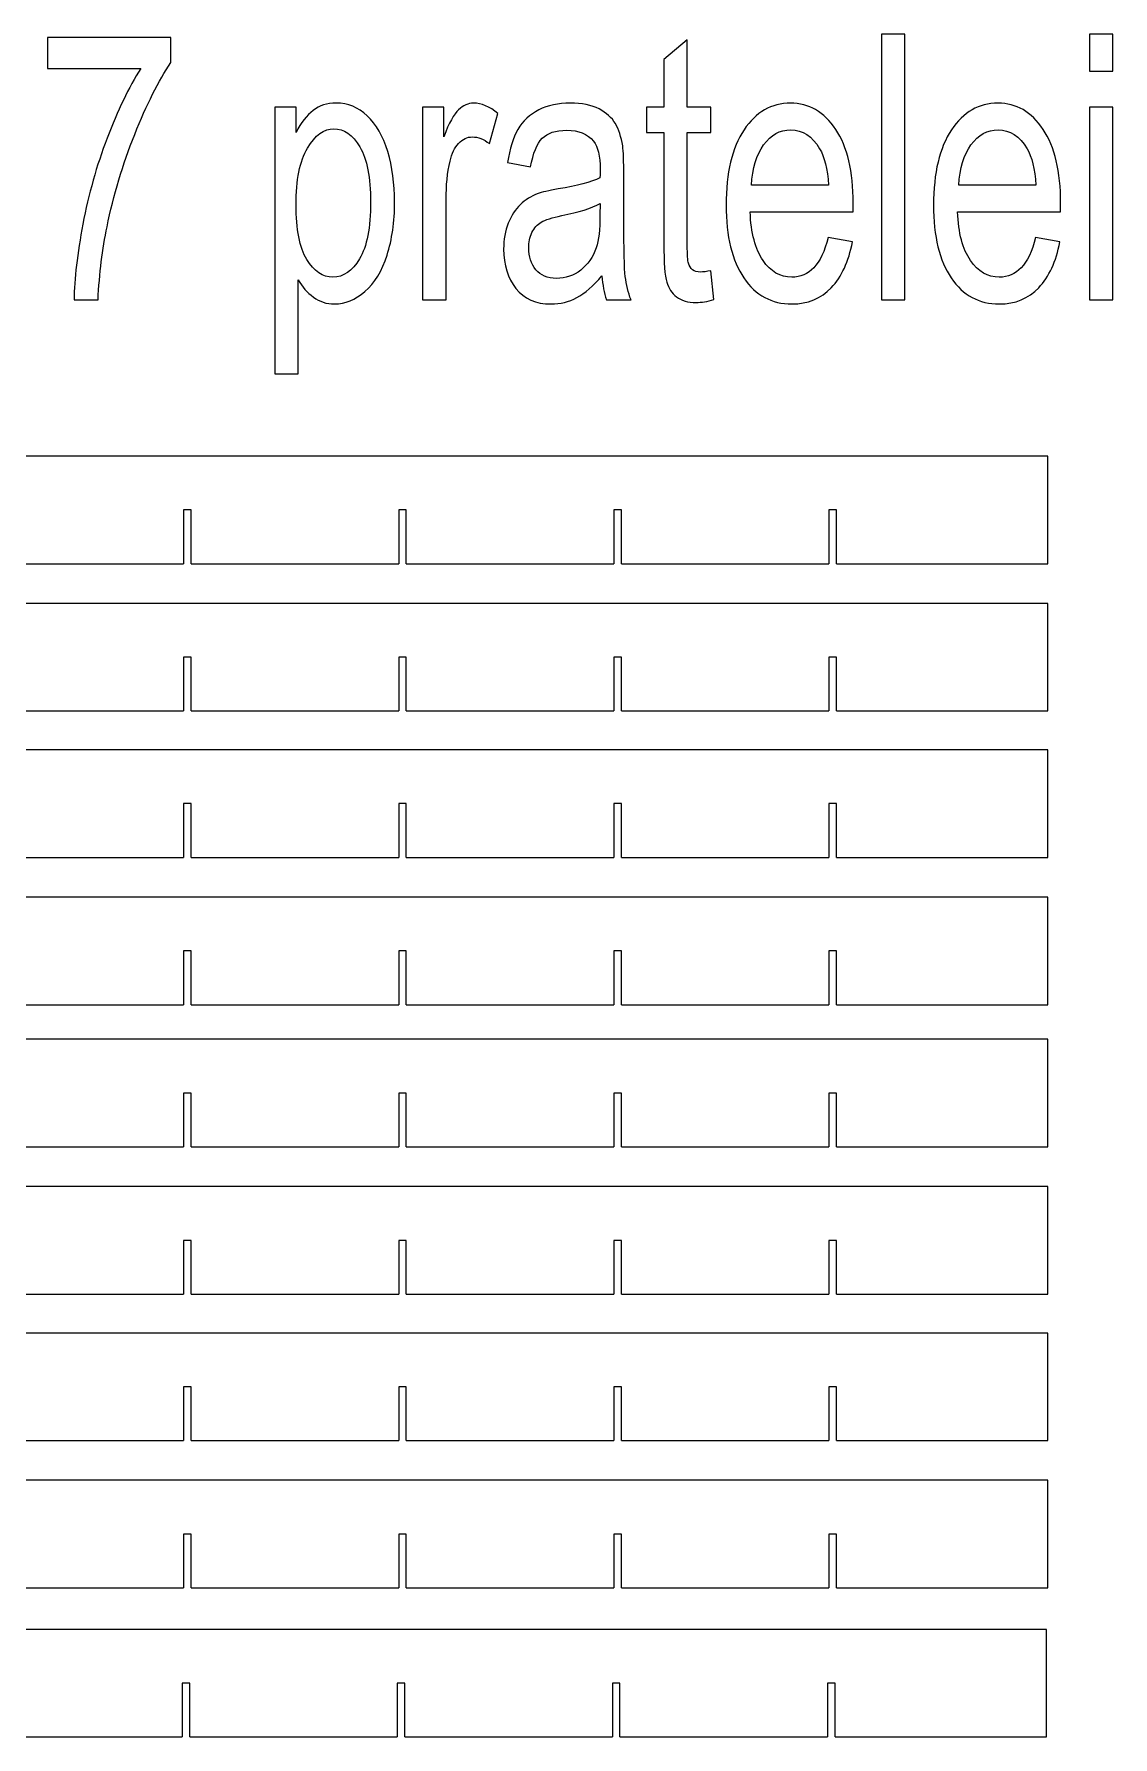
# Model space of a CAD drawing. Header units: millimetres. Extents: x -2444 to 3336, y -980 to 1690.
# Drawn here: x -505 to -3, y 806 to 1598 of the extents above; entities that cross this region are included whole.
import ezdxf

# ---------------------------------------------------------------- set-up
doc = ezdxf.new("R2010")
doc.units = ezdxf.units.MM
doc.header["$MEASUREMENT"] = 0
doc.layers.add('Camada 1', color=7, linetype='Continuous')

msp = doc.modelspace()

# ---------------------------------------------------------------- linework, layer by layer
at = {"layer": 'Camada 1', "color": 250}
for points, knots in [([(-498.7918, 1581.9255), (-498.7918, 1581.9255), (-498.7918, 1596.4288), (-498.7918, 1596.4288), (-498.7918, 1596.4288), (-498.7918, 1596.4288), (-441.4372, 1596.4288), (-441.4372, 1596.4288), (-441.4372, 1596.4288), (-441.4372, 1596.4288), (-441.4372, 1584.688), (-441.4372, 1584.688), (-441.4372, 1584.688), (-447.0735, 1576.3141), (-452.6892, 1565.1776), (-458.2223, 1551.2786), (-458.2223, 1551.2786), (-463.7762, 1537.3795), (-468.0499, 1523.0776), (-471.0848, 1508.3729), (-471.0848, 1508.3729), (-473.2527, 1498.0421), (-474.6566, 1486.6754), (-475.2553, 1474.3591), (-475.2553, 1474.3591), (-475.2553, 1474.3591), (-486.4042, 1474.3591), (-486.4042, 1474.3591), (-486.4042, 1474.3591), (-486.2803, 1484.0855), (-484.9177, 1495.8551), (-482.2957, 1509.639), (-482.2957, 1509.639), (-479.6735, 1523.4517), (-475.9366, 1536.7464), (-471.0435, 1549.552), (-471.0435, 1549.552), (-466.1505, 1562.3575), (-460.9476, 1573.1487), (-455.4351, 1581.9255), (-455.4351, 1581.9255), (-455.4351, 1581.9255), (-498.7918, 1581.9255), (-498.7918, 1581.9255)], [0, 0, 0, 0, 0.08333333, 0.08333333, 0.08333333, 0.08333333, 0.16666667, 0.16666667, 0.16666667, 0.16666667, 0.25, 0.25, 0.25, 0.25, 0.33333333, 0.33333333, 0.33333333, 0.33333333, 0.41666667, 0.41666667, 0.41666667, 0.41666667, 0.5, 0.5, 0.5, 0.5, 0.58333333, 0.58333333, 0.58333333, 0.58333333, 0.66666667, 0.66666667, 0.66666667, 0.66666667, 0.75, 0.75, 0.75, 0.75, 0.83333333, 0.83333333, 0.83333333, 0.83333333, 1, 1, 1, 1]), ([(-190.4228, 1487.9128), (-190.4228, 1487.9128), (-188.9362, 1474.503), (-188.9362, 1474.503), (-188.9362, 1474.503), (-191.9919, 1473.6109), (-194.7378, 1473.1505), (-197.1328, 1473.1505), (-197.1328, 1473.1505), (-201.0761, 1473.1505), (-204.1318, 1474.0138), (-206.3202, 1475.7691), (-206.3202, 1475.7691), (-208.488, 1477.5245), (-210.0159, 1479.7978), (-210.9037, 1482.6467), (-210.9037, 1482.6467), (-211.7914, 1485.4956), (-212.2249, 1491.4811), (-212.2249, 1500.6032), (-212.2249, 1500.6032), (-212.2249, 1500.6032), (-212.2249, 1552.2282), (-212.2249, 1552.2282), (-212.2249, 1552.2282), (-212.2249, 1552.2282), (-220.277, 1552.2282), (-220.277, 1552.2282), (-220.277, 1552.2282), (-220.277, 1552.2282), (-220.277, 1563.969), (-220.277, 1563.969), (-220.277, 1563.969), (-220.277, 1563.969), (-212.2249, 1563.969), (-212.2249, 1563.969), (-212.2249, 1563.969), (-212.2249, 1563.969), (-212.2249, 1586.1268), (-212.2249, 1586.1268), (-212.2249, 1586.1268), (-212.2249, 1586.1268), (-201.3239, 1595.249), (-201.3239, 1595.249), (-201.3239, 1595.249), (-201.3239, 1595.249), (-201.3239, 1563.969), (-201.3239, 1563.969), (-201.3239, 1563.969), (-201.3239, 1563.969), (-190.4228, 1563.969), (-190.4228, 1563.969), (-190.4228, 1563.969), (-190.4228, 1563.969), (-190.4228, 1552.2282), (-190.4228, 1552.2282), (-190.4228, 1552.2282), (-190.4228, 1552.2282), (-201.3239, 1552.2282), (-201.3239, 1552.2282), (-201.3239, 1552.2282), (-201.3239, 1552.2282), (-201.3239, 1499.7399), (-201.3239, 1499.7399), (-201.3239, 1499.7399), (-201.3239, 1495.3947), (-201.1381, 1492.6034), (-200.7458, 1491.366), (-200.7458, 1491.366), (-200.3742, 1490.1286), (-199.7548, 1489.1502), (-198.8877, 1488.402), (-198.8877, 1488.402), (-198.0205, 1487.6826), (-196.7818, 1487.3085), (-195.1714, 1487.3085), (-195.1714, 1487.3085), (-193.9739, 1487.3085), (-192.3842, 1487.5099), (-190.4228, 1487.9128)], [0, 0, 0, 0, 0.04761905, 0.04761905, 0.04761905, 0.04761905, 0.0952381, 0.0952381, 0.0952381, 0.0952381, 0.14285714, 0.14285714, 0.14285714, 0.14285714, 0.19047619, 0.19047619, 0.19047619, 0.19047619, 0.23809524, 0.23809524, 0.23809524, 0.23809524, 0.28571429, 0.28571429, 0.28571429, 0.28571429, 0.33333333, 0.33333333, 0.33333333, 0.33333333, 0.38095238, 0.38095238, 0.38095238, 0.38095238, 0.42857143, 0.42857143, 0.42857143, 0.42857143, 0.47619048, 0.47619048, 0.47619048, 0.47619048, 0.52380952, 0.52380952, 0.52380952, 0.52380952, 0.57142857, 0.57142857, 0.57142857, 0.57142857, 0.61904762, 0.61904762, 0.61904762, 0.61904762, 0.66666667, 0.66666667, 0.66666667, 0.66666667, 0.71428571, 0.71428571, 0.71428571, 0.71428571, 0.76190476, 0.76190476, 0.76190476, 0.76190476, 0.80952381, 0.80952381, 0.80952381, 0.80952381, 0.85714286, 0.85714286, 0.85714286, 0.85714286, 0.9047619, 0.9047619, 0.9047619, 0.9047619, 1, 1, 1, 1]), ([(-111.0181, 1474.3591), (-111.0181, 1474.3591), (-111.0181, 1597.9827), (-111.0181, 1597.9827), (-111.0181, 1597.9827), (-111.0181, 1597.9827), (-100.1171, 1597.9827), (-100.1171, 1597.9827), (-100.1171, 1597.9827), (-100.1171, 1597.9827), (-100.1171, 1474.3591), (-100.1171, 1474.3591), (-100.1171, 1474.3591), (-100.1171, 1474.3591), (-111.0181, 1474.3591), (-111.0181, 1474.3591)], [0, 0, 0, 0, 0.2, 0.2, 0.2, 0.2, 0.4, 0.4, 0.4, 0.4, 0.6, 0.6, 0.6, 0.6, 1, 1, 1, 1]), ([(-14.3534, 1580.7169), (-14.3534, 1580.7169), (-14.3534, 1597.9827), (-14.3534, 1597.9827), (-14.3534, 1597.9827), (-14.3534, 1597.9827), (-3.4524, 1597.9827), (-3.4524, 1597.9827), (-3.4524, 1597.9827), (-3.4524, 1597.9827), (-3.4524, 1580.7169), (-3.4524, 1580.7169), (-3.4524, 1580.7169), (-3.4524, 1580.7169), (-14.3534, 1580.7169), (-14.3534, 1580.7169)], [0, 0, 0, 0, 0.2, 0.2, 0.2, 0.2, 0.4, 0.4, 0.4, 0.4, 0.6, 0.6, 0.6, 0.6, 1, 1, 1, 1]), ([(-393.1254, 1440), (-393.1254, 1440), (-393.1254, 1563.969), (-393.1254, 1563.969), (-393.1254, 1563.969), (-393.1254, 1563.969), (-383.2153, 1563.969), (-383.2153, 1563.969), (-383.2153, 1563.969), (-383.2153, 1563.969), (-383.2153, 1552.1994), (-383.2153, 1552.1994), (-383.2153, 1552.1994), (-380.8824, 1556.7461), (-378.2397, 1560.1705), (-375.2873, 1562.4438), (-375.2873, 1562.4438), (-372.3555, 1564.7172), (-368.7838, 1565.8682), (-364.5927, 1565.8682), (-364.5927, 1565.8682), (-359.1008, 1565.8682), (-354.2696, 1563.9114), (-350.0785, 1559.969), (-350.0785, 1559.969), (-345.8873, 1556.0554), (-342.7285, 1550.5016), (-340.5813, 1543.365), (-340.5813, 1543.365), (-338.4548, 1536.1997), (-337.3812, 1528.3725), (-337.3812, 1519.8259), (-337.3812, 1519.8259), (-337.3812, 1510.7038), (-338.558, 1502.4737), (-340.9117, 1495.1357), (-340.9117, 1495.1357), (-343.2653, 1487.8265), (-346.6925, 1482.2151), (-351.1934, 1478.3015), (-351.1934, 1478.3015), (-355.6735, 1474.4167), (-360.4015, 1472.4599), (-365.3565, 1472.4599), (-365.3565, 1472.4599), (-368.9903, 1472.4599), (-372.2523, 1473.5246), (-375.1221, 1475.654), (-375.1221, 1475.654), (-378.0126, 1477.7835), (-380.3662, 1480.4597), (-382.2244, 1483.7114), (-382.2244, 1483.7114), (-382.2244, 1483.7114), (-382.2244, 1440), (-382.2244, 1440), (-382.2244, 1440), (-382.2244, 1440), (-393.1254, 1440), (-393.1254, 1440)], [0, 0, 0, 0, 0.0625, 0.0625, 0.0625, 0.0625, 0.125, 0.125, 0.125, 0.125, 0.1875, 0.1875, 0.1875, 0.1875, 0.25, 0.25, 0.25, 0.25, 0.3125, 0.3125, 0.3125, 0.3125, 0.375, 0.375, 0.375, 0.375, 0.4375, 0.4375, 0.4375, 0.4375, 0.5, 0.5, 0.5, 0.5, 0.5625, 0.5625, 0.5625, 0.5625, 0.625, 0.625, 0.625, 0.625, 0.6875, 0.6875, 0.6875, 0.6875, 0.75, 0.75, 0.75, 0.75, 0.8125, 0.8125, 0.8125, 0.8125, 0.875, 0.875, 0.875, 0.875, 1, 1, 1, 1]), ([(-324.3535, 1474.3591), (-324.3535, 1474.3591), (-324.3535, 1563.969), (-324.3535, 1563.969), (-324.3535, 1563.969), (-324.3535, 1563.969), (-314.5673, 1563.969), (-314.5673, 1563.969), (-314.5673, 1563.969), (-314.5673, 1563.969), (-314.5673, 1550.2426), (-314.5673, 1550.2426), (-314.5673, 1550.2426), (-312.0691, 1556.6022), (-309.7568, 1560.8036), (-307.6303, 1562.8179), (-307.6303, 1562.8179), (-305.5037, 1564.861), (-303.1707, 1565.8682), (-300.6312, 1565.8682), (-300.6312, 1565.8682), (-296.9562, 1565.8682), (-293.2193, 1564.2567), (-289.4204, 1561.0625), (-289.4204, 1561.0625), (-289.4204, 1561.0625), (-293.3019, 1547.0484), (-293.3019, 1547.0484), (-293.3019, 1547.0484), (-295.9446, 1549.1203), (-298.5873, 1550.1563), (-301.23, 1550.1563), (-301.23, 1550.1563), (-303.6043, 1550.1563), (-305.7308, 1549.1491), (-307.6096, 1547.1635), (-307.6096, 1547.1635), (-309.4884, 1545.1779), (-310.8304, 1542.4154), (-311.6356, 1538.8759), (-311.6356, 1538.8759), (-312.8537, 1533.4947), (-313.4524, 1527.5955), (-313.4524, 1521.1784), (-313.4524, 1521.1784), (-313.4524, 1521.1784), (-313.4524, 1474.3591), (-313.4524, 1474.3591), (-313.4524, 1474.3591), (-313.4524, 1474.3591), (-324.3535, 1474.3591), (-324.3535, 1474.3591)], [0, 0, 0, 0, 0.07142857, 0.07142857, 0.07142857, 0.07142857, 0.14285714, 0.14285714, 0.14285714, 0.14285714, 0.21428571, 0.21428571, 0.21428571, 0.21428571, 0.28571429, 0.28571429, 0.28571429, 0.28571429, 0.35714286, 0.35714286, 0.35714286, 0.35714286, 0.42857143, 0.42857143, 0.42857143, 0.42857143, 0.5, 0.5, 0.5, 0.5, 0.57142857, 0.57142857, 0.57142857, 0.57142857, 0.64285714, 0.64285714, 0.64285714, 0.64285714, 0.71428571, 0.71428571, 0.71428571, 0.71428571, 0.78571429, 0.78571429, 0.78571429, 0.78571429, 0.85714286, 0.85714286, 0.85714286, 0.85714286, 1, 1, 1, 1]), ([(-240.9849, 1485.5819), (-245.0315, 1480.7762), (-248.9336, 1477.4094), (-252.6705, 1475.4238), (-252.6705, 1475.4238), (-256.4075, 1473.4383), (-260.4128, 1472.4599), (-264.7072, 1472.4599), (-264.7072, 1472.4599), (-271.7681, 1472.4599), (-277.198, 1474.8483), (-280.9969, 1479.654), (-280.9969, 1479.654), (-284.7958, 1484.4309), (-286.6952, 1490.5602), (-286.6952, 1498.0133), (-286.6952, 1498.0133), (-286.6952, 1502.3874), (-285.9726, 1506.3873), (-284.548, 1510.0131), (-284.548, 1510.0131), (-283.1028, 1513.639), (-281.224, 1516.5166), (-278.9117, 1518.7036), (-278.9117, 1518.7036), (-276.5786, 1520.8906), (-273.9773, 1522.5597), (-271.0662, 1523.6819), (-271.0662, 1523.6819), (-268.919, 1524.4589), (-265.6776, 1525.2071), (-261.3625, 1525.9553), (-261.3625, 1525.9553), (-252.5673, 1527.3941), (-246.0638, 1529.1495), (-241.914, 1531.1638), (-241.914, 1531.1638), (-241.8727, 1533.2357), (-241.852, 1534.5594), (-241.852, 1535.1062), (-241.852, 1535.1062), (-241.852, 1541.2643), (-242.8844, 1545.6096), (-244.9489, 1548.1419), (-244.9489, 1548.1419), (-247.7361, 1551.5663), (-251.886, 1553.2641), (-257.3778, 1553.2641), (-257.3778, 1553.2641), (-262.5187, 1553.2641), (-266.3176, 1551.998), (-268.7538, 1549.4944), (-268.7538, 1549.4944), (-271.2106, 1546.9909), (-273.0069, 1542.5593), (-274.1837, 1536.1709), (-274.1837, 1536.1709), (-274.1837, 1536.1709), (-284.8371, 1538.2428), (-284.8371, 1538.2428), (-284.8371, 1538.2428), (-283.8667, 1544.6024), (-282.2769, 1549.7534), (-280.0472, 1553.667), (-280.0472, 1553.667), (-277.8174, 1557.5806), (-274.5966, 1560.5733), (-270.3848, 1562.7028), (-270.3848, 1562.7028), (-266.1937, 1564.8035), (-261.3006, 1565.8682), (-255.7675, 1565.8682), (-255.7675, 1565.8682), (-250.2756, 1565.8682), (-245.7954, 1564.9761), (-242.3476, 1563.1632), (-242.3476, 1563.1632), (-238.9203, 1561.3503), (-236.3808, 1559.1057), (-234.7704, 1556.372), (-234.7704, 1556.372), (-233.16, 1553.6382), (-232.0245, 1550.185), (-231.3638, 1546.0125), (-231.3638, 1546.0125), (-231.0129, 1543.4226), (-230.827, 1538.7608), (-230.827, 1532.0559), (-230.827, 1532.0559), (-230.827, 1532.0559), (-230.827, 1511.9124), (-230.827, 1511.9124), (-230.827, 1511.9124), (-230.827, 1497.8407), (-230.6, 1488.9488), (-230.1457, 1485.179), (-230.1457, 1485.179), (-229.7122, 1481.4093), (-228.8037, 1477.8123), (-227.4824, 1474.3591), (-227.4824, 1474.3591), (-227.4824, 1474.3591), (-238.879, 1474.3591), (-238.879, 1474.3591), (-238.879, 1474.3591), (-239.9733, 1477.5533), (-240.6752, 1481.2942), (-240.9849, 1485.5819)], [0, 0, 0, 0, 0.03571429, 0.03571429, 0.03571429, 0.03571429, 0.07142857, 0.07142857, 0.07142857, 0.07142857, 0.10714286, 0.10714286, 0.10714286, 0.10714286, 0.14285714, 0.14285714, 0.14285714, 0.14285714, 0.17857143, 0.17857143, 0.17857143, 0.17857143, 0.21428571, 0.21428571, 0.21428571, 0.21428571, 0.25, 0.25, 0.25, 0.25, 0.28571429, 0.28571429, 0.28571429, 0.28571429, 0.32142857, 0.32142857, 0.32142857, 0.32142857, 0.35714286, 0.35714286, 0.35714286, 0.35714286, 0.39285714, 0.39285714, 0.39285714, 0.39285714, 0.42857143, 0.42857143, 0.42857143, 0.42857143, 0.46428571, 0.46428571, 0.46428571, 0.46428571, 0.5, 0.5, 0.5, 0.5, 0.53571429, 0.53571429, 0.53571429, 0.53571429, 0.57142857, 0.57142857, 0.57142857, 0.57142857, 0.60714286, 0.60714286, 0.60714286, 0.60714286, 0.64285714, 0.64285714, 0.64285714, 0.64285714, 0.67857143, 0.67857143, 0.67857143, 0.67857143, 0.71428571, 0.71428571, 0.71428571, 0.71428571, 0.75, 0.75, 0.75, 0.75, 0.78571429, 0.78571429, 0.78571429, 0.78571429, 0.82142857, 0.82142857, 0.82142857, 0.82142857, 0.85714286, 0.85714286, 0.85714286, 0.85714286, 0.89285714, 0.89285714, 0.89285714, 0.89285714, 0.92857143, 0.92857143, 0.92857143, 0.92857143, 1, 1, 1, 1]), ([(-135.814, 1503.3658), (-135.814, 1503.3658), (-124.5413, 1501.2939), (-124.5413, 1501.2939), (-124.5413, 1501.2939), (-126.2962, 1492.1717), (-129.579, 1485.0639), (-134.3688, 1480.0281), (-134.3688, 1480.0281), (-139.1587, 1474.9922), (-145.27, 1472.4599), (-152.7232, 1472.4599), (-152.7232, 1472.4599), (-162.0965, 1472.4599), (-169.529, 1476.4886), (-175.0208, 1484.546), (-175.0208, 1484.546), (-180.5127, 1492.5746), (-183.2586, 1503.8837), (-183.2586, 1518.4158), (-183.2586, 1518.4158), (-183.2586, 1533.4372), (-180.4921, 1545.1204), (-174.9383, 1553.408), (-174.9383, 1553.408), (-169.3845, 1561.7244), (-162.179, 1565.8682), (-153.3219, 1565.8682), (-153.3219, 1565.8682), (-144.7537, 1565.8682), (-137.7547, 1561.8107), (-132.3248, 1553.667), (-132.3248, 1553.667), (-126.8949, 1545.5233), (-124.1697, 1534.0702), (-124.1697, 1519.3079), (-124.1697, 1519.3079), (-124.1697, 1518.4158), (-124.1903, 1517.0634), (-124.2317, 1515.2792), (-124.2317, 1515.2792), (-124.2317, 1515.2792), (-172.1097, 1515.2792), (-172.1097, 1515.2792), (-172.1097, 1515.2792), (-171.6968, 1505.4664), (-169.7148, 1497.927), (-166.1224, 1492.7185), (-166.1224, 1492.7185), (-162.5506, 1487.5099), (-158.0705, 1484.8913), (-152.7232, 1484.8913), (-152.7232, 1484.8913), (-148.7385, 1484.8913), (-145.3319, 1486.3589), (-142.524, 1489.2941), (-142.524, 1489.2941), (-139.6955, 1492.2293), (-137.4658, 1496.9198), (-135.814, 1503.3658)], [0, 0, 0, 0, 0.0625, 0.0625, 0.0625, 0.0625, 0.125, 0.125, 0.125, 0.125, 0.1875, 0.1875, 0.1875, 0.1875, 0.25, 0.25, 0.25, 0.25, 0.3125, 0.3125, 0.3125, 0.3125, 0.375, 0.375, 0.375, 0.375, 0.4375, 0.4375, 0.4375, 0.4375, 0.5, 0.5, 0.5, 0.5, 0.5625, 0.5625, 0.5625, 0.5625, 0.625, 0.625, 0.625, 0.625, 0.6875, 0.6875, 0.6875, 0.6875, 0.75, 0.75, 0.75, 0.75, 0.8125, 0.8125, 0.8125, 0.8125, 0.875, 0.875, 0.875, 0.875, 1, 1, 1, 1]), ([(-39.3971, 1503.3658), (-39.3971, 1503.3658), (-28.1244, 1501.2939), (-28.1244, 1501.2939), (-28.1244, 1501.2939), (-29.8793, 1492.1717), (-33.162, 1485.0639), (-37.9519, 1480.0281), (-37.9519, 1480.0281), (-42.7417, 1474.9922), (-48.853, 1472.4599), (-56.3062, 1472.4599), (-56.3062, 1472.4599), (-65.6795, 1472.4599), (-73.1121, 1476.4886), (-78.6039, 1484.546), (-78.6039, 1484.546), (-84.0958, 1492.5746), (-86.8417, 1503.8837), (-86.8417, 1518.4158), (-86.8417, 1518.4158), (-86.8417, 1533.4372), (-84.0751, 1545.1204), (-78.5213, 1553.408), (-78.5213, 1553.408), (-72.9676, 1561.7244), (-65.7621, 1565.8682), (-56.9049, 1565.8682), (-56.9049, 1565.8682), (-48.3368, 1565.8682), (-41.3378, 1561.8107), (-35.9079, 1553.667), (-35.9079, 1553.667), (-30.478, 1545.5233), (-27.7527, 1534.0702), (-27.7527, 1519.3079), (-27.7527, 1519.3079), (-27.7527, 1518.4158), (-27.7734, 1517.0634), (-27.8147, 1515.2792), (-27.8147, 1515.2792), (-27.8147, 1515.2792), (-75.6928, 1515.2792), (-75.6928, 1515.2792), (-75.6928, 1515.2792), (-75.2799, 1505.4664), (-73.2979, 1497.927), (-69.7055, 1492.7185), (-69.7055, 1492.7185), (-66.1337, 1487.5099), (-61.6535, 1484.8913), (-56.3062, 1484.8913), (-56.3062, 1484.8913), (-52.3215, 1484.8913), (-48.9149, 1486.3589), (-46.1071, 1489.2941), (-46.1071, 1489.2941), (-43.2785, 1492.2293), (-41.0488, 1496.9198), (-39.3971, 1503.3658)], [0, 0, 0, 0, 0.0625, 0.0625, 0.0625, 0.0625, 0.125, 0.125, 0.125, 0.125, 0.1875, 0.1875, 0.1875, 0.1875, 0.25, 0.25, 0.25, 0.25, 0.3125, 0.3125, 0.3125, 0.3125, 0.375, 0.375, 0.375, 0.375, 0.4375, 0.4375, 0.4375, 0.4375, 0.5, 0.5, 0.5, 0.5, 0.5625, 0.5625, 0.5625, 0.5625, 0.625, 0.625, 0.625, 0.625, 0.6875, 0.6875, 0.6875, 0.6875, 0.75, 0.75, 0.75, 0.75, 0.8125, 0.8125, 0.8125, 0.8125, 0.875, 0.875, 0.875, 0.875, 1, 1, 1, 1]), ([(-14.3534, 1474.3591), (-14.3534, 1474.3591), (-14.3534, 1563.969), (-14.3534, 1563.969), (-14.3534, 1563.969), (-14.3534, 1563.969), (-3.4524, 1563.969), (-3.4524, 1563.969), (-3.4524, 1563.969), (-3.4524, 1563.969), (-3.4524, 1474.3591), (-3.4524, 1474.3591), (-3.4524, 1474.3591), (-3.4524, 1474.3591), (-14.3534, 1474.3591), (-14.3534, 1474.3591)], [0, 0, 0, 0, 0.2, 0.2, 0.2, 0.2, 0.4, 0.4, 0.4, 0.4, 0.6, 0.6, 0.6, 0.6, 1, 1, 1, 1]), ([(-383.2153, 1518.6173), (-383.2153, 1507.1355), (-381.543, 1498.6464), (-378.219, 1493.1501), (-378.219, 1493.1501), (-374.8743, 1487.6538), (-370.8278, 1484.8913), (-366.0792, 1484.8913), (-366.0792, 1484.8913), (-361.248, 1484.8913), (-357.1188, 1487.7401), (-353.6915, 1493.4379), (-353.6915, 1493.4379), (-350.2436, 1499.1356), (-348.53, 1507.9412), (-348.53, 1519.8834), (-348.53, 1519.8834), (-348.53, 1531.2789), (-350.2024, 1539.7967), (-353.5676, 1545.4657), (-353.5676, 1545.4657), (-356.933, 1551.1347), (-360.9383, 1553.9548), (-365.6043, 1553.9548), (-365.6043, 1553.9548), (-370.229, 1553.9548), (-374.3169, 1550.9332), (-377.868, 1544.919), (-377.868, 1544.919), (-381.4398, 1538.8759), (-383.2153, 1530.1279), (-383.2153, 1518.6173)], [0, 0, 0, 0, 0.11111111, 0.11111111, 0.11111111, 0.11111111, 0.22222222, 0.22222222, 0.22222222, 0.22222222, 0.33333333, 0.33333333, 0.33333333, 0.33333333, 0.44444444, 0.44444444, 0.44444444, 0.44444444, 0.55555556, 0.55555556, 0.55555556, 0.55555556, 0.66666667, 0.66666667, 0.66666667, 0.66666667, 0.77777778, 0.77777778, 0.77777778, 0.77777778, 1, 1, 1, 1]), ([(-171.4904, 1527.7106), (-171.4904, 1527.7106), (-135.6902, 1527.7106), (-135.6902, 1527.7106), (-135.6902, 1527.7106), (-136.165, 1535.2501), (-137.5483, 1540.8903), (-139.7987, 1544.66), (-139.7987, 1544.66), (-143.2466, 1550.5016), (-147.7474, 1553.4368), (-153.2599, 1553.4368), (-153.2599, 1553.4368), (-158.2562, 1553.4368), (-162.4475, 1551.1059), (-165.854, 1546.4441), (-165.854, 1546.4441), (-169.24, 1541.7823), (-171.1188, 1535.5378), (-171.4904, 1527.7106)], [0, 0, 0, 0, 0.16666667, 0.16666667, 0.16666667, 0.16666667, 0.33333333, 0.33333333, 0.33333333, 0.33333333, 0.5, 0.5, 0.5, 0.5, 0.66666667, 0.66666667, 0.66666667, 0.66666667, 1, 1, 1, 1]), ([(-75.0735, 1527.7106), (-75.0735, 1527.7106), (-39.2732, 1527.7106), (-39.2732, 1527.7106), (-39.2732, 1527.7106), (-39.748, 1535.2501), (-41.1314, 1540.8903), (-43.3818, 1544.66), (-43.3818, 1544.66), (-46.8297, 1550.5016), (-51.3305, 1553.4368), (-56.843, 1553.4368), (-56.843, 1553.4368), (-61.8393, 1553.4368), (-66.0305, 1551.1059), (-69.4371, 1546.4441), (-69.4371, 1546.4441), (-72.823, 1541.7823), (-74.7018, 1535.5378), (-75.0735, 1527.7106)], [0, 0, 0, 0, 0.16666667, 0.16666667, 0.16666667, 0.16666667, 0.33333333, 0.33333333, 0.33333333, 0.33333333, 0.5, 0.5, 0.5, 0.5, 0.66666667, 0.66666667, 0.66666667, 0.66666667, 1, 1, 1, 1]), ([(-241.852, 1519.2504), (-245.8161, 1517.0058), (-251.7621, 1515.1066), (-259.6902, 1513.5526), (-259.6902, 1513.5526), (-264.1911, 1512.6606), (-267.3705, 1511.6534), (-269.2287, 1510.5311), (-269.2287, 1510.5311), (-271.0868, 1509.4088), (-272.5114, 1507.7686), (-273.523, 1505.6391), (-273.523, 1505.6391), (-274.5347, 1503.4809), (-275.0509, 1501.0924), (-275.0509, 1498.445), (-275.0509, 1498.445), (-275.0509, 1494.4451), (-273.9566, 1491.0782), (-271.7475, 1488.402), (-271.7475, 1488.402), (-269.5384, 1485.7258), (-266.3176, 1484.3733), (-262.0852, 1484.3733), (-262.0852, 1484.3733), (-257.894, 1484.3733), (-254.1571, 1485.6395), (-250.8743, 1488.2006), (-250.8743, 1488.2006), (-247.6123, 1490.7329), (-245.1967, 1494.2149), (-243.6689, 1498.6176), (-243.6689, 1498.6176), (-242.492, 1502.042), (-241.914, 1507.0779), (-241.914, 1513.7253), (-241.914, 1513.7253), (-241.914, 1513.7253), (-241.852, 1519.2504), (-241.852, 1519.2504)], [0, 0, 0, 0, 0.09090909, 0.09090909, 0.09090909, 0.09090909, 0.18181818, 0.18181818, 0.18181818, 0.18181818, 0.27272727, 0.27272727, 0.27272727, 0.27272727, 0.36363636, 0.36363636, 0.36363636, 0.36363636, 0.45454545, 0.45454545, 0.45454545, 0.45454545, 0.54545455, 0.54545455, 0.54545455, 0.54545455, 0.63636364, 0.63636364, 0.63636364, 0.63636364, 0.72727273, 0.72727273, 0.72727273, 0.72727273, 0.81818182, 0.81818182, 0.81818182, 0.81818182, 1, 1, 1, 1])]:
    msp.add_open_spline(points, degree=3, knots=knots, dxfattribs=at)
at = {"layer": 'Camada 1', "lineweight": 15}
for points in [[(-33.7164, 1401.6797), (-33.7164, 1401.6797), (-533.7164, 1401.6797), (-533.7164, 1401.6797)], [(-33.7164, 1351.6797), (-33.7164, 1351.6797), (-33.7164, 1401.6797), (-33.7164, 1401.6797)], [(-435.4664, 1376.6797), (-435.4664, 1376.6797), (-435.4664, 1351.6797), (-435.4664, 1351.6797)], [(-431.9664, 1376.6797), (-431.9664, 1376.6797), (-435.4664, 1376.6797), (-435.4664, 1376.6797)], [(-431.9664, 1351.6797), (-431.9664, 1351.6797), (-431.9664, 1376.6797), (-431.9664, 1376.6797)], [(-335.4664, 1376.6797), (-335.4664, 1376.6797), (-335.4664, 1351.6797), (-335.4664, 1351.6797)], [(-331.9664, 1376.6797), (-331.9664, 1376.6797), (-335.4664, 1376.6797), (-335.4664, 1376.6797)], [(-331.9664, 1351.6797), (-331.9664, 1351.6797), (-331.9664, 1376.6797), (-331.9664, 1376.6797)], [(-235.4664, 1376.6797), (-235.4664, 1376.6797), (-235.4664, 1351.6797), (-235.4664, 1351.6797)], [(-231.9664, 1376.6797), (-231.9664, 1376.6797), (-235.4664, 1376.6797), (-235.4664, 1376.6797)], [(-231.9664, 1351.6797), (-231.9664, 1351.6797), (-231.9664, 1376.6797), (-231.9664, 1376.6797)], [(-135.4664, 1376.6797), (-135.4664, 1376.6797), (-135.4664, 1351.6797), (-135.4664, 1351.6797)], [(-131.9664, 1376.6797), (-131.9664, 1376.6797), (-135.4664, 1376.6797), (-135.4664, 1376.6797)], [(-131.9664, 1351.6797), (-131.9664, 1351.6797), (-131.9664, 1376.6797), (-131.9664, 1376.6797)], [(-533.6792, 1351.6797), (-533.6792, 1351.6797), (-435.4664, 1351.6797), (-435.4664, 1351.6797)], [(-431.9664, 1351.6797), (-431.9664, 1351.6797), (-335.4664, 1351.6797), (-335.4664, 1351.6797)], [(-331.9664, 1351.6797), (-331.9664, 1351.6797), (-235.4664, 1351.6797), (-235.4664, 1351.6797)], [(-231.9664, 1351.6797), (-231.9664, 1351.6797), (-135.4664, 1351.6797), (-135.4664, 1351.6797)], [(-131.9664, 1351.6797), (-131.9664, 1351.6797), (-33.7164, 1351.6797), (-33.7164, 1351.6797)], [(-33.7162, 1333.1982), (-33.7162, 1333.1982), (-533.7162, 1333.1982), (-533.7162, 1333.1982)], [(-33.7162, 1283.1982), (-33.7162, 1283.1982), (-33.7162, 1333.1982), (-33.7162, 1333.1982)], [(-435.4662, 1308.1982), (-435.4662, 1308.1982), (-435.4662, 1283.1982), (-435.4662, 1283.1982)], [(-431.9662, 1308.1982), (-431.9662, 1308.1982), (-435.4662, 1308.1982), (-435.4662, 1308.1982)], [(-431.9662, 1283.1982), (-431.9662, 1283.1982), (-431.9662, 1308.1982), (-431.9662, 1308.1982)], [(-335.4662, 1308.1982), (-335.4662, 1308.1982), (-335.4662, 1283.1982), (-335.4662, 1283.1982)], [(-331.9662, 1308.1982), (-331.9662, 1308.1982), (-335.4662, 1308.1982), (-335.4662, 1308.1982)], [(-331.9662, 1283.1982), (-331.9662, 1283.1982), (-331.9662, 1308.1982), (-331.9662, 1308.1982)], [(-235.4662, 1308.1982), (-235.4662, 1308.1982), (-235.4662, 1283.1982), (-235.4662, 1283.1982)], [(-231.9662, 1308.1982), (-231.9662, 1308.1982), (-235.4662, 1308.1982), (-235.4662, 1308.1982)], [(-231.9662, 1283.1982), (-231.9662, 1283.1982), (-231.9662, 1308.1982), (-231.9662, 1308.1982)], [(-135.4662, 1308.1982), (-135.4662, 1308.1982), (-135.4662, 1283.1982), (-135.4662, 1283.1982)], [(-131.9662, 1308.1982), (-131.9662, 1308.1982), (-135.4662, 1308.1982), (-135.4662, 1308.1982)], [(-131.9662, 1283.1982), (-131.9662, 1283.1982), (-131.9662, 1308.1982), (-131.9662, 1308.1982)], [(-533.679, 1283.1982), (-533.679, 1283.1982), (-435.4662, 1283.1982), (-435.4662, 1283.1982)], [(-431.9662, 1283.1982), (-431.9662, 1283.1982), (-335.4662, 1283.1982), (-335.4662, 1283.1982)], [(-331.9662, 1283.1982), (-331.9662, 1283.1982), (-235.4662, 1283.1982), (-235.4662, 1283.1982)], [(-231.9662, 1283.1982), (-231.9662, 1283.1982), (-135.4662, 1283.1982), (-135.4662, 1283.1982)], [(-131.9662, 1283.1982), (-131.9662, 1283.1982), (-33.7162, 1283.1982), (-33.7162, 1283.1982)], [(-33.7162, 1265.078), (-33.7162, 1265.078), (-533.7162, 1265.078), (-533.7162, 1265.078)], [(-33.7162, 1215.078), (-33.7162, 1215.078), (-33.7162, 1265.078), (-33.7162, 1265.078)], [(-435.4662, 1240.078), (-435.4662, 1240.078), (-435.4662, 1215.078), (-435.4662, 1215.078)], [(-431.9662, 1240.078), (-431.9662, 1240.078), (-435.4662, 1240.078), (-435.4662, 1240.078)], [(-431.9662, 1215.078), (-431.9662, 1215.078), (-431.9662, 1240.078), (-431.9662, 1240.078)], [(-335.4662, 1240.078), (-335.4662, 1240.078), (-335.4662, 1215.078), (-335.4662, 1215.078)], [(-331.9662, 1240.078), (-331.9662, 1240.078), (-335.4662, 1240.078), (-335.4662, 1240.078)], [(-331.9662, 1215.078), (-331.9662, 1215.078), (-331.9662, 1240.078), (-331.9662, 1240.078)], [(-235.4662, 1240.078), (-235.4662, 1240.078), (-235.4662, 1215.078), (-235.4662, 1215.078)], [(-231.9662, 1240.078), (-231.9662, 1240.078), (-235.4662, 1240.078), (-235.4662, 1240.078)], [(-231.9662, 1215.078), (-231.9662, 1215.078), (-231.9662, 1240.078), (-231.9662, 1240.078)], [(-135.4662, 1240.078), (-135.4662, 1240.078), (-135.4662, 1215.078), (-135.4662, 1215.078)], [(-131.9662, 1240.078), (-131.9662, 1240.078), (-135.4662, 1240.078), (-135.4662, 1240.078)], [(-131.9662, 1215.078), (-131.9662, 1215.078), (-131.9662, 1240.078), (-131.9662, 1240.078)], [(-533.679, 1215.078), (-533.679, 1215.078), (-435.4662, 1215.078), (-435.4662, 1215.078)], [(-431.9662, 1215.078), (-431.9662, 1215.078), (-335.4662, 1215.078), (-335.4662, 1215.078)], [(-331.9662, 1215.078), (-331.9662, 1215.078), (-235.4662, 1215.078), (-235.4662, 1215.078)], [(-231.9662, 1215.078), (-231.9662, 1215.078), (-135.4662, 1215.078), (-135.4662, 1215.078)], [(-131.9662, 1215.078), (-131.9662, 1215.078), (-33.7162, 1215.078), (-33.7162, 1215.078)], [(-33.716, 1196.5965), (-33.716, 1196.5965), (-533.716, 1196.5965), (-533.716, 1196.5965)], [(-33.716, 1146.5965), (-33.716, 1146.5965), (-33.716, 1196.5965), (-33.716, 1196.5965)], [(-435.466, 1171.5965), (-435.466, 1171.5965), (-435.466, 1146.5965), (-435.466, 1146.5965)], [(-431.966, 1171.5965), (-431.966, 1171.5965), (-435.466, 1171.5965), (-435.466, 1171.5965)], [(-431.966, 1146.5965), (-431.966, 1146.5965), (-431.966, 1171.5965), (-431.966, 1171.5965)], [(-335.466, 1171.5965), (-335.466, 1171.5965), (-335.466, 1146.5965), (-335.466, 1146.5965)], [(-331.966, 1171.5965), (-331.966, 1171.5965), (-335.466, 1171.5965), (-335.466, 1171.5965)], [(-331.966, 1146.5965), (-331.966, 1146.5965), (-331.966, 1171.5965), (-331.966, 1171.5965)], [(-235.466, 1171.5965), (-235.466, 1171.5965), (-235.466, 1146.5965), (-235.466, 1146.5965)], [(-231.966, 1171.5965), (-231.966, 1171.5965), (-235.466, 1171.5965), (-235.466, 1171.5965)], [(-231.966, 1146.5965), (-231.966, 1146.5965), (-231.966, 1171.5965), (-231.966, 1171.5965)], [(-135.466, 1171.5965), (-135.466, 1171.5965), (-135.466, 1146.5965), (-135.466, 1146.5965)], [(-131.966, 1171.5965), (-131.966, 1171.5965), (-135.466, 1171.5965), (-135.466, 1171.5965)], [(-131.966, 1146.5965), (-131.966, 1146.5965), (-131.966, 1171.5965), (-131.966, 1171.5965)], [(-533.6788, 1146.5965), (-533.6788, 1146.5965), (-435.466, 1146.5965), (-435.466, 1146.5965)], [(-431.966, 1146.5965), (-431.966, 1146.5965), (-335.466, 1146.5965), (-335.466, 1146.5965)], [(-331.966, 1146.5965), (-331.966, 1146.5965), (-235.466, 1146.5965), (-235.466, 1146.5965)], [(-231.966, 1146.5965), (-231.966, 1146.5965), (-135.466, 1146.5965), (-135.466, 1146.5965)], [(-131.966, 1146.5965), (-131.966, 1146.5965), (-33.716, 1146.5965), (-33.716, 1146.5965)], [(-33.7162, 1130.4877), (-33.7162, 1130.4877), (-533.7162, 1130.4877), (-533.7162, 1130.4877)], [(-33.7162, 1080.4877), (-33.7162, 1080.4877), (-33.7162, 1130.4877), (-33.7162, 1130.4877)], [(-435.4662, 1105.4877), (-435.4662, 1105.4877), (-435.4662, 1080.4877), (-435.4662, 1080.4877)], [(-431.9662, 1105.4877), (-431.9662, 1105.4877), (-435.4662, 1105.4877), (-435.4662, 1105.4877)], [(-431.9662, 1080.4877), (-431.9662, 1080.4877), (-431.9662, 1105.4877), (-431.9662, 1105.4877)], [(-335.4662, 1105.4877), (-335.4662, 1105.4877), (-335.4662, 1080.4877), (-335.4662, 1080.4877)], [(-331.9662, 1105.4877), (-331.9662, 1105.4877), (-335.4662, 1105.4877), (-335.4662, 1105.4877)], [(-331.9662, 1080.4877), (-331.9662, 1080.4877), (-331.9662, 1105.4877), (-331.9662, 1105.4877)], [(-235.4662, 1105.4877), (-235.4662, 1105.4877), (-235.4662, 1080.4877), (-235.4662, 1080.4877)], [(-231.9662, 1105.4877), (-231.9662, 1105.4877), (-235.4662, 1105.4877), (-235.4662, 1105.4877)], [(-231.9662, 1080.4877), (-231.9662, 1080.4877), (-231.9662, 1105.4877), (-231.9662, 1105.4877)], [(-135.4662, 1105.4877), (-135.4662, 1105.4877), (-135.4662, 1080.4877), (-135.4662, 1080.4877)], [(-131.9662, 1105.4877), (-131.9662, 1105.4877), (-135.4662, 1105.4877), (-135.4662, 1105.4877)], [(-131.9662, 1080.4877), (-131.9662, 1080.4877), (-131.9662, 1105.4877), (-131.9662, 1105.4877)], [(-533.679, 1080.4877), (-533.679, 1080.4877), (-435.4662, 1080.4877), (-435.4662, 1080.4877)], [(-431.9662, 1080.4877), (-431.9662, 1080.4877), (-335.4662, 1080.4877), (-335.4662, 1080.4877)], [(-331.9662, 1080.4877), (-331.9662, 1080.4877), (-235.4662, 1080.4877), (-235.4662, 1080.4877)], [(-231.9662, 1080.4877), (-231.9662, 1080.4877), (-135.4662, 1080.4877), (-135.4662, 1080.4877)], [(-131.9662, 1080.4877), (-131.9662, 1080.4877), (-33.7162, 1080.4877), (-33.7162, 1080.4877)], [(-33.716, 1062.0062), (-33.716, 1062.0062), (-533.716, 1062.0062), (-533.716, 1062.0062)], [(-33.716, 1012.0062), (-33.716, 1012.0062), (-33.716, 1062.0062), (-33.716, 1062.0062)], [(-435.466, 1037.0062), (-435.466, 1037.0062), (-435.466, 1012.0062), (-435.466, 1012.0062)], [(-431.966, 1037.0062), (-431.966, 1037.0062), (-435.466, 1037.0062), (-435.466, 1037.0062)], [(-431.966, 1012.0062), (-431.966, 1012.0062), (-431.966, 1037.0062), (-431.966, 1037.0062)], [(-335.466, 1037.0062), (-335.466, 1037.0062), (-335.466, 1012.0062), (-335.466, 1012.0062)], [(-331.966, 1037.0062), (-331.966, 1037.0062), (-335.466, 1037.0062), (-335.466, 1037.0062)], [(-331.966, 1012.0062), (-331.966, 1012.0062), (-331.966, 1037.0062), (-331.966, 1037.0062)], [(-235.466, 1037.0062), (-235.466, 1037.0062), (-235.466, 1012.0062), (-235.466, 1012.0062)], [(-231.966, 1037.0062), (-231.966, 1037.0062), (-235.466, 1037.0062), (-235.466, 1037.0062)], [(-231.966, 1012.0062), (-231.966, 1012.0062), (-231.966, 1037.0062), (-231.966, 1037.0062)], [(-135.466, 1037.0062), (-135.466, 1037.0062), (-135.466, 1012.0062), (-135.466, 1012.0062)], [(-131.966, 1037.0062), (-131.966, 1037.0062), (-135.466, 1037.0062), (-135.466, 1037.0062)], [(-131.966, 1012.0062), (-131.966, 1012.0062), (-131.966, 1037.0062), (-131.966, 1037.0062)], [(-533.6788, 1012.0062), (-533.6788, 1012.0062), (-435.466, 1012.0062), (-435.466, 1012.0062)], [(-431.966, 1012.0062), (-431.966, 1012.0062), (-335.466, 1012.0062), (-335.466, 1012.0062)], [(-331.966, 1012.0062), (-331.966, 1012.0062), (-235.466, 1012.0062), (-235.466, 1012.0062)], [(-231.966, 1012.0062), (-231.966, 1012.0062), (-135.466, 1012.0062), (-135.466, 1012.0062)], [(-131.966, 1012.0062), (-131.966, 1012.0062), (-33.716, 1012.0062), (-33.716, 1012.0062)], [(-33.716, 993.886), (-33.716, 993.886), (-533.716, 993.886), (-533.716, 993.886)], [(-33.716, 943.886), (-33.716, 943.886), (-33.716, 993.886), (-33.716, 993.886)], [(-435.466, 968.886), (-435.466, 968.886), (-435.466, 943.886), (-435.466, 943.886)], [(-431.966, 968.886), (-431.966, 968.886), (-435.466, 968.886), (-435.466, 968.886)], [(-431.966, 943.886), (-431.966, 943.886), (-431.966, 968.886), (-431.966, 968.886)], [(-335.466, 968.886), (-335.466, 968.886), (-335.466, 943.886), (-335.466, 943.886)], [(-331.966, 968.886), (-331.966, 968.886), (-335.466, 968.886), (-335.466, 968.886)], [(-331.966, 943.886), (-331.966, 943.886), (-331.966, 968.886), (-331.966, 968.886)], [(-235.466, 968.886), (-235.466, 968.886), (-235.466, 943.886), (-235.466, 943.886)], [(-231.966, 968.886), (-231.966, 968.886), (-235.466, 968.886), (-235.466, 968.886)], [(-231.966, 943.886), (-231.966, 943.886), (-231.966, 968.886), (-231.966, 968.886)], [(-135.466, 968.886), (-135.466, 968.886), (-135.466, 943.886), (-135.466, 943.886)], [(-131.966, 968.886), (-131.966, 968.886), (-135.466, 968.886), (-135.466, 968.886)], [(-131.966, 943.886), (-131.966, 943.886), (-131.966, 968.886), (-131.966, 968.886)], [(-533.6788, 943.886), (-533.6788, 943.886), (-435.466, 943.886), (-435.466, 943.886)], [(-431.966, 943.886), (-431.966, 943.886), (-335.466, 943.886), (-335.466, 943.886)], [(-331.966, 943.886), (-331.966, 943.886), (-235.466, 943.886), (-235.466, 943.886)], [(-231.966, 943.886), (-231.966, 943.886), (-135.466, 943.886), (-135.466, 943.886)], [(-131.966, 943.886), (-131.966, 943.886), (-33.716, 943.886), (-33.716, 943.886)], [(-33.7158, 925.4045), (-33.7158, 925.4045), (-533.7158, 925.4045), (-533.7158, 925.4045)], [(-33.7158, 875.4045), (-33.7158, 875.4045), (-33.7158, 925.4045), (-33.7158, 925.4045)], [(-435.4658, 900.4045), (-435.4658, 900.4045), (-435.4658, 875.4045), (-435.4658, 875.4045)], [(-431.9658, 900.4045), (-431.9658, 900.4045), (-435.4658, 900.4045), (-435.4658, 900.4045)], [(-431.9658, 875.4045), (-431.9658, 875.4045), (-431.9658, 900.4045), (-431.9658, 900.4045)], [(-335.4658, 900.4045), (-335.4658, 900.4045), (-335.4658, 875.4045), (-335.4658, 875.4045)], [(-331.9658, 900.4045), (-331.9658, 900.4045), (-335.4658, 900.4045), (-335.4658, 900.4045)], [(-331.9658, 875.4045), (-331.9658, 875.4045), (-331.9658, 900.4045), (-331.9658, 900.4045)], [(-235.4658, 900.4045), (-235.4658, 900.4045), (-235.4658, 875.4045), (-235.4658, 875.4045)], [(-231.9658, 900.4045), (-231.9658, 900.4045), (-235.4658, 900.4045), (-235.4658, 900.4045)], [(-231.9658, 875.4045), (-231.9658, 875.4045), (-231.9658, 900.4045), (-231.9658, 900.4045)], [(-135.4658, 900.4045), (-135.4658, 900.4045), (-135.4658, 875.4045), (-135.4658, 875.4045)], [(-131.9658, 900.4045), (-131.9658, 900.4045), (-135.4658, 900.4045), (-135.4658, 900.4045)], [(-131.9658, 875.4045), (-131.9658, 875.4045), (-131.9658, 900.4045), (-131.9658, 900.4045)], [(-533.6786, 875.4045), (-533.6786, 875.4045), (-435.4658, 875.4045), (-435.4658, 875.4045)], [(-431.9658, 875.4045), (-431.9658, 875.4045), (-335.4658, 875.4045), (-335.4658, 875.4045)], [(-331.9658, 875.4045), (-331.9658, 875.4045), (-235.4658, 875.4045), (-235.4658, 875.4045)], [(-231.9658, 875.4045), (-231.9658, 875.4045), (-135.4658, 875.4045), (-135.4658, 875.4045)], [(-131.9658, 875.4045), (-131.9658, 875.4045), (-33.7158, 875.4045), (-33.7158, 875.4045)], [(-34.3825, 856.0592), (-34.3825, 856.0592), (-534.3825, 856.0592), (-534.3825, 856.0592)], [(-34.3825, 806.0592), (-34.3825, 806.0592), (-34.3825, 856.0592), (-34.3825, 856.0592)], [(-436.1325, 831.0592), (-436.1325, 831.0592), (-436.1325, 806.0592), (-436.1325, 806.0592)], [(-432.6325, 831.0592), (-432.6325, 831.0592), (-436.1325, 831.0592), (-436.1325, 831.0592)], [(-432.6325, 806.0592), (-432.6325, 806.0592), (-432.6325, 831.0592), (-432.6325, 831.0592)], [(-336.1325, 831.0592), (-336.1325, 831.0592), (-336.1325, 806.0592), (-336.1325, 806.0592)], [(-332.6325, 831.0592), (-332.6325, 831.0592), (-336.1325, 831.0592), (-336.1325, 831.0592)], [(-332.6325, 806.0592), (-332.6325, 806.0592), (-332.6325, 831.0592), (-332.6325, 831.0592)], [(-236.1325, 831.0592), (-236.1325, 831.0592), (-236.1325, 806.0592), (-236.1325, 806.0592)], [(-232.6325, 831.0592), (-232.6325, 831.0592), (-236.1325, 831.0592), (-236.1325, 831.0592)], [(-232.6325, 806.0592), (-232.6325, 806.0592), (-232.6325, 831.0592), (-232.6325, 831.0592)], [(-136.1325, 831.0592), (-136.1325, 831.0592), (-136.1325, 806.0592), (-136.1325, 806.0592)], [(-132.6325, 831.0592), (-132.6325, 831.0592), (-136.1325, 831.0592), (-136.1325, 831.0592)], [(-132.6325, 806.0592), (-132.6325, 806.0592), (-132.6325, 831.0592), (-132.6325, 831.0592)], [(-534.3453, 806.0592), (-534.3453, 806.0592), (-436.1325, 806.0592), (-436.1325, 806.0592)], [(-432.6325, 806.0592), (-432.6325, 806.0592), (-336.1325, 806.0592), (-336.1325, 806.0592)], [(-332.6325, 806.0592), (-332.6325, 806.0592), (-236.1325, 806.0592), (-236.1325, 806.0592)], [(-232.6325, 806.0592), (-232.6325, 806.0592), (-136.1325, 806.0592), (-136.1325, 806.0592)], [(-132.6325, 806.0592), (-132.6325, 806.0592), (-34.3825, 806.0592), (-34.3825, 806.0592)]]:
    msp.add_open_spline(points, degree=3, dxfattribs=at)

doc.saveas('drawing.dxf')
